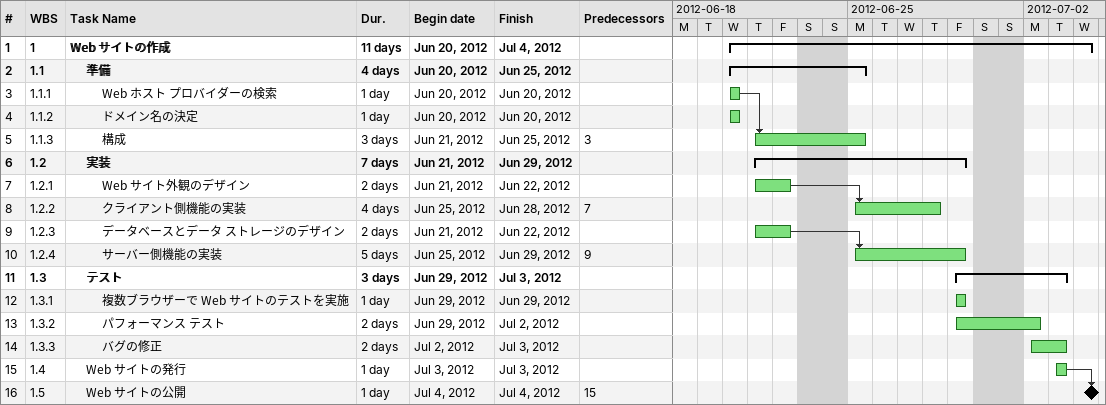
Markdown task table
| ID | WBS | Task | Duration | Start | Finish | Predecessors |
|---|---|---|---|---|---|---|
| 1 | 1 | **Web サイトの作成** | 11d | 2012-06-20 | 2012-07-04 |  |
| 2 | 1.1 | **準備** | 4d | 2012-06-20 | 2012-06-25 |  |
| 3 | 1.1.1 | Web ホスト プロバイダーの検索 | 1d | 2012-06-20 | 2012-06-20 |  |
| 4 | 1.1.2 | ドメイン名の決定 | 1d | 2012-06-20 | 2012-06-20 |  |
| 5 | 1.1.3 | 構成 | 3d | 2012-06-21 | 2012-06-25 | 3 |
| 6 | 1.2 | **実装** | 7d | 2012-06-21 | 2012-06-29 |  |
| 7 | 1.2.1 | Web サイト外観のデザイン | 2d | 2012-06-21 | 2012-06-22 |  |
| 8 | 1.2.2 | クライアント側機能の実装 | 4d | 2012-06-25 | 2012-06-28 | 7 |
| 9 | 1.2.3 | データベースとデータ ストレージのデザイン | 2d | 2012-06-21 | 2012-06-22 |  |
| 10 | 1.2.4 | サーバー側機能の実装 | 5d | 2012-06-25 | 2012-06-29 | 9 |
| 11 | 1.3 | **テスト** | 3d | 2012-06-29 | 2012-07-03 |  |
| 12 | 1.3.1 | 複数ブラウザーで Web サイトのテストを実施 | 1d | 2012-06-29 | 2012-06-29 |  |
| 13 | 1.3.2 | パフォーマンス テスト | 2d | 2012-06-29 | 2012-07-02 |  |
| 14 | 1.3.3 | バグの修正 | 2d | 2012-07-02 | 2012-07-03 |  |
| 15 | 1.4 | Web サイトの発行 | 1d | 2012-07-03 | 2012-07-03 |  |
| 16 | 1.5 | Web サイトの公開 | 1d | 2012-07-04 | 2012-07-04 | 15 |
